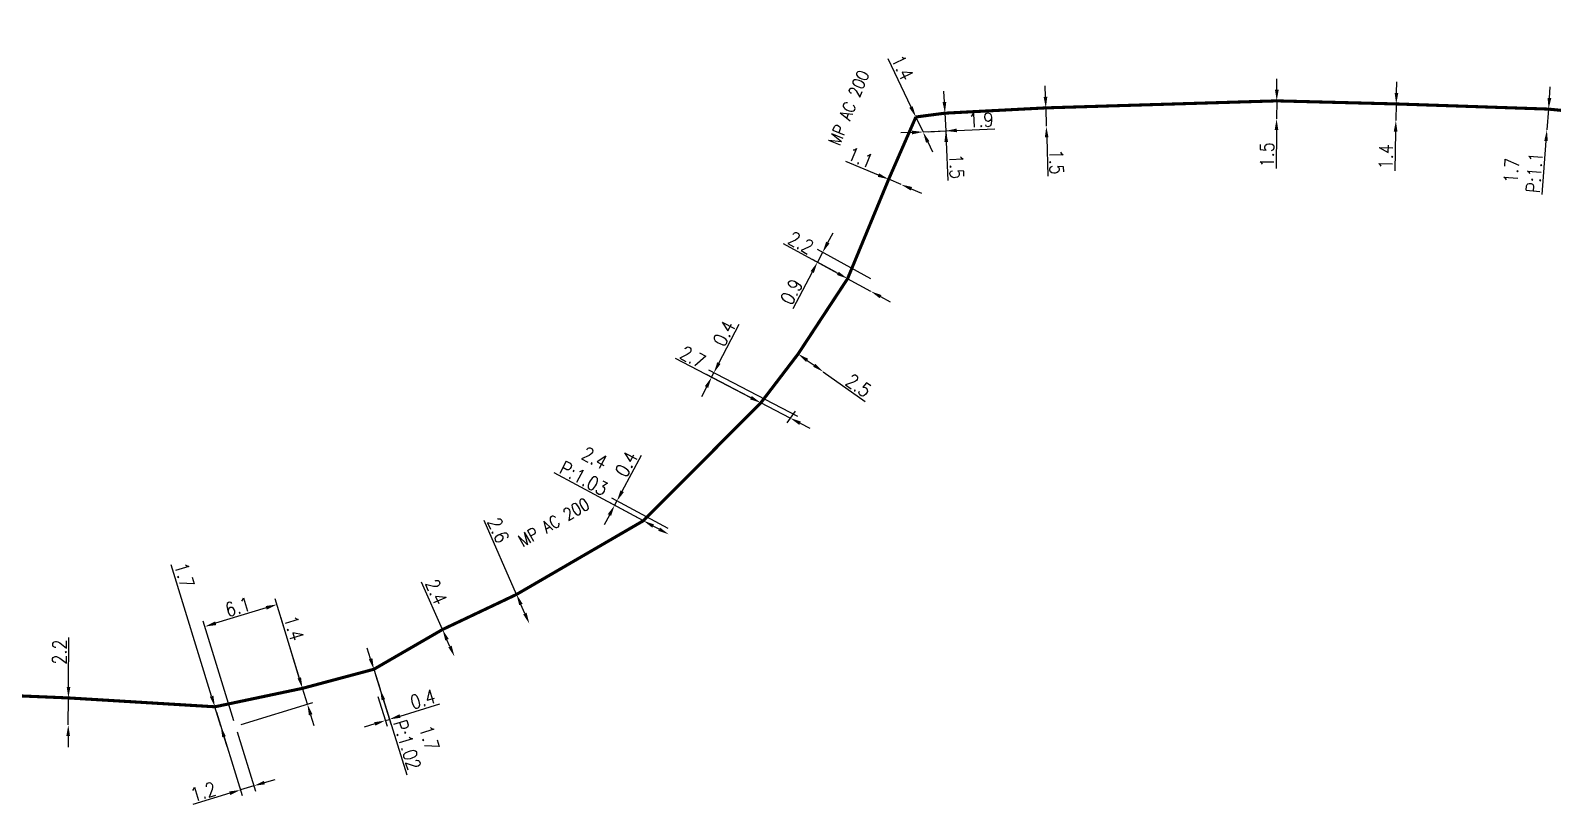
# Model space of a CAD drawing. Header units: millimetres. Extents: x 185000 to 186031, y 127990 to 129000.
# Drawn here: x 185430.1 to 185553.7, y 128720.3 to 128783.2 of the extents above; entities that cross this region are included whole.
import ezdxf
from ezdxf.enums import TextEntityAlignment as Align

# ---------------------------------------------------------------- set-up
doc = ezdxf.new("R2010")
doc.units = ezdxf.units.MM
doc.header["$PDMODE"] = 34
doc.layers.get('DEFPOINTS').update_dxf_attribs({"linetype": 'CONTINUOUS'})
doc.layers.add('G_120', color=4, linetype='CONTINUOUS')
doc.styles.get("Standard").update_dxf_attribs({"font": 'romans.shx', "width": 0.85})
doc.linetypes.add('G_typB_AP', pattern='A,5,-0.3,["o",Standard,S=1.5,R=0,X=0,Y=-0.5],-1.65', length=6.95)
doc.dimstyles.get("Standard").update_dxf_attribs({"dimtxt": 1.5, "dimasz": 1.2, "dimexe": 0.625, "dimexo": 0.625, "dimgap": 0.25, "dimtad": 1, "dimdec": 1, "dimzin": 0, "dimdsep": 46, "dimtxsty": 'Standard', "dimcen": -0.5, "dimadec": 0, "dimazin": 0, "dimtfac": 1, "dimtdec": 1, "dimtmove": 0, "dimatfit": 3, "dimfxl": 0, "dimtolj": 1, "dimtzin": 0, "dimarcsym": 0})

# ---------------------------------------------------------------- blocks, each defined once
blk = doc.blocks.new('*D282')
at = {"layer": 'DEFPOINTS', "color": 0, "linetype": 'Continuous', "transparency": 16777216}
for p in [(185512.56, 128776.95), (185512.6, 128775.45), (185512.6, 128775.45)]:
    blk.add_point(p, dxfattribs=at)
at = {"layer": 'G_120', "color": 0, "linetype": 'Continuous', "lineweight": -2, "transparency": 16777216}
for p, q in [((185512.53, 128777.85), (185512.51, 128778.75)), ((185512.56, 128776.95), (185512.6, 128775.45)), ((185512.63, 128774.55), (185512.71, 128771.41))]:
    blk.add_line(p, q, dxfattribs=at)
at = {"layer": 'G_120', "color": 0, "linetype": 'Continuous', "transparency": 16777216}
for points in [[(185512.68, 128777.85), (185512.38, 128777.84), (185512.56, 128776.95)], [(185512.78, 128774.55), (185512.48, 128774.55), (185512.6, 128775.45)]]:
    blk.add_solid(points, dxfattribs=at)
at = {"layer": 'G_120', "color": 0, "linetype": 'Continuous', "transparency": 16777216, "insert": (185513.43, 128772.55), "char_height": 1.125, "attachment_point": 5, "rotation": 271.6077}
blk.add_mtext('\\A1;1.5', dxfattribs=at)
blk = doc.blocks.new('*D283')
at = {"layer": 'DEFPOINTS', "color": 0, "linetype": 'Continuous', "transparency": 16777216}
for p in [(185553.41, 128776.85), (185553.27, 128775.16), (185553.27, 128775.16)]:
    blk.add_point(p, dxfattribs=at)
at = {"layer": 'G_120', "color": 0, "linetype": 'Continuous', "lineweight": -2, "transparency": 16777216}
for p, q in [((185553.48, 128777.75), (185553.55, 128778.65)), ((185553.41, 128776.85), (185553.27, 128775.16)), ((185553.2, 128774.26), (185552.87, 128769.9))]:
    blk.add_line(p, q, dxfattribs=at)
at = {"layer": 'G_120', "color": 0, "linetype": 'Continuous', "transparency": 16777216}
for points in [[(185553.33, 128777.76), (185553.63, 128777.74), (185553.41, 128776.85)], [(185553.06, 128774.27), (185553.35, 128774.25), (185553.27, 128775.16)]]:
    blk.add_solid(points, dxfattribs=at)
at = {"layer": 'G_120', "color": 0, "linetype": 'Continuous', "transparency": 16777216, "insert": (185551.32, 128771.77), "char_height": 1.125, "attachment_point": 5, "rotation": 85.5456}
blk.add_mtext('\\A1;1.7\\PP:1.1', dxfattribs=at)
blk = doc.blocks.new('*D332')
at = {"layer": 'DEFPOINTS', "color": 0, "linetype": 'Continuous', "transparency": 16777216}
for p in [(185504.36, 128776.52), (185502.58, 128774.99), (185502.58, 128774.99)]:
    blk.add_point(p, dxfattribs=at)
at = {"layer": 'G_120', "color": 0, "linetype": 'Continuous', "lineweight": -2, "transparency": 16777216}
for p, q in [((185504.38, 128776.06), (185504.45, 128774.61)), ((185505.33, 128775.12), (185508.42, 128775.26)), ((185501.68, 128774.95), (185500.78, 128774.91)), ((185502.58, 128774.99), (185504.43, 128775.08)), ((185502.6, 128774.52), (185502.6, 128774.52))]:
    blk.add_line(p, q, dxfattribs=at)
at = {"layer": 'G_120', "color": 0, "linetype": 'Continuous', "transparency": 16777216}
for points in [[(185505.32, 128775.27), (185505.33, 128774.97), (185504.43, 128775.08)], [(185501.67, 128775.1), (185501.69, 128774.8), (185502.58, 128774.99)]]:
    blk.add_solid(points, dxfattribs=at)
at = {"layer": 'G_120', "color": 0, "linetype": 'Continuous', "transparency": 16777216, "insert": (185507.29, 128775.96), "char_height": 1.125, "attachment_point": 5, "rotation": 2.6249}
blk.add_mtext('\\A1;1.9', dxfattribs=at)
blk = doc.blocks.new('*D333')
at = {"layer": 'DEFPOINTS', "color": 0, "linetype": 'Continuous', "transparency": 16777216}
for p in [(185504.36, 128776.52), (185502.58, 128774.99), (185504.43, 128775.08)]:
    blk.add_point(p, dxfattribs=at)
at = {"layer": 'G_120', "color": 0, "linetype": 'Continuous', "lineweight": -2, "transparency": 16777216}
for p, q in [((185504.32, 128777.42), (185504.28, 128778.32)), ((185503.89, 128776.5), (185503.89, 128776.5)), ((185504.36, 128776.52), (185504.43, 128775.08)), ((185503.05, 128775.01), (185504.89, 128775.1)), ((185504.47, 128774.18), (185504.61, 128771.04))]:
    blk.add_line(p, q, dxfattribs=at)
at = {"layer": 'G_120', "color": 0, "linetype": 'Continuous', "transparency": 16777216}
for points in [[(185504.47, 128777.43), (185504.17, 128777.42), (185504.36, 128776.52)], [(185504.62, 128774.18), (185504.32, 128774.17), (185504.43, 128775.08)]]:
    blk.add_solid(points, dxfattribs=at)
at = {"layer": 'G_120', "color": 0, "linetype": 'Continuous', "transparency": 16777216, "insert": (185505.31, 128772.19), "char_height": 1.125, "attachment_point": 5, "rotation": 272.6249}
blk.add_mtext('\\A1;1.5', dxfattribs=at)
blk = doc.blocks.new('*D334')
at = {"layer": 'DEFPOINTS', "color": 0, "linetype": 'Continuous', "transparency": 16777216}
for p in [(185502, 128776.21), (185502.58, 128774.99), (185502.58, 128774.99)]:
    blk.add_point(p, dxfattribs=at)
at = {"layer": 'G_120', "color": 0, "linetype": 'Continuous', "lineweight": -2, "transparency": 16777216}
for p, q in [((185501.61, 128777.02), (185499.74, 128780.93)), ((185502.58, 128774.99), (185502, 128776.21)), ((185502.97, 128774.18), (185503.35, 128773.37))]:
    blk.add_line(p, q, dxfattribs=at)
at = {"layer": 'G_120', "color": 0, "linetype": 'Continuous', "transparency": 16777216}
for points in [[(185501.74, 128777.08), (185501.47, 128776.95), (185502, 128776.21)], [(185503.1, 128774.24), (185502.83, 128774.11), (185502.58, 128774.99)]]:
    blk.add_solid(points, dxfattribs=at)
at = {"layer": 'G_120', "color": 0, "linetype": 'Continuous', "transparency": 16777216, "insert": (185500.91, 128780.22), "char_height": 1.125, "attachment_point": 5, "rotation": 295.5584}
blk.add_mtext('\\A1;1.4', dxfattribs=at)
blk = doc.blocks.new('*D335')
at = {"layer": 'DEFPOINTS', "color": 0, "linetype": 'Continuous', "transparency": 16777216}
for p in [(185499.79, 128771.15), (185500.8, 128770.72), (185500.8, 128770.72)]:
    blk.add_point(p, dxfattribs=at)
at = {"layer": 'G_120', "color": 0, "linetype": 'Continuous', "lineweight": -2, "transparency": 16777216}
for p, q in [((185498.95, 128771.49), (185496.31, 128772.59)), ((185500.8, 128770.72), (185499.79, 128771.15)), ((185501.63, 128770.38), (185502.46, 128770.03))]:
    blk.add_line(p, q, dxfattribs=at)
at = {"layer": 'G_120', "color": 0, "linetype": 'Continuous', "transparency": 16777216}
for points in [[(185499.01, 128771.63), (185498.9, 128771.35), (185499.79, 128771.15)], [(185501.69, 128770.52), (185501.57, 128770.24), (185500.8, 128770.72)]]:
    blk.add_solid(points, dxfattribs=at)
at = {"layer": 'G_120', "color": 0, "linetype": 'Continuous', "transparency": 16777216, "insert": (185497.5, 128772.91), "char_height": 1.125, "attachment_point": 5, "rotation": 337.3997}
blk.add_mtext('\\A1;1.1', dxfattribs=at)
blk = doc.blocks.new('*D345')
at = {"layer": 'DEFPOINTS', "color": 0, "linetype": 'Continuous', "ltscale": 0.05, "transparency": 16777216}
for p in [(185531.32, 128777.52), (185531.31, 128776.05), (185531.31, 128776.05)]:
    blk.add_point(p, dxfattribs=at)
at = {"layer": 'G_120', "color": 0, "linetype": 'Continuous', "lineweight": -2, "ltscale": 0.05, "transparency": 16777216}
for p, q in [((185531.33, 128778.42), (185531.33, 128779.32)), ((185531.32, 128777.52), (185531.31, 128776.05)), ((185531.3, 128775.15), (185531.27, 128772.01))]:
    blk.add_line(p, q, dxfattribs=at)
at = {"layer": 'G_120', "color": 0, "linetype": 'Continuous', "ltscale": 0.05, "transparency": 16777216}
for points in [[(185531.18, 128778.42), (185531.48, 128778.42), (185531.32, 128777.52)], [(185531.15, 128775.15), (185531.45, 128775.15), (185531.31, 128776.05)]]:
    blk.add_solid(points, dxfattribs=at)
at = {"layer": 'G_120', "color": 0, "linetype": 'Continuous', "ltscale": 0.05, "transparency": 16777216, "insert": (185530.53, 128773.14), "char_height": 1.125, "attachment_point": 5, "rotation": 89.5273}
blk.add_mtext('\\A1;1.5', dxfattribs=at)
blk = doc.blocks.new('*D346')
at = {"layer": 'DEFPOINTS', "color": 0, "linetype": 'Continuous', "ltscale": 0.05, "transparency": 16777216}
for p in [(185541.03, 128777.27), (185541, 128775.92), (185541, 128775.92)]:
    blk.add_point(p, dxfattribs=at)
at = {"layer": 'G_120', "color": 0, "linetype": 'Continuous', "lineweight": -2, "ltscale": 0.05, "transparency": 16777216}
for p, q in [((185541.05, 128778.17), (185541.07, 128779.06)), ((185541.03, 128777.27), (185541, 128775.92)), ((185540.98, 128775.02), (185540.91, 128771.83))]:
    blk.add_line(p, q, dxfattribs=at)
at = {"layer": 'G_120', "color": 0, "linetype": 'Continuous', "ltscale": 0.05, "transparency": 16777216}
for points in [[(185540.9, 128778.17), (185541.2, 128778.16), (185541.03, 128777.27)], [(185540.83, 128775.02), (185541.13, 128775.01), (185541, 128775.92)]]:
    blk.add_solid(points, dxfattribs=at)
at = {"layer": 'G_120', "color": 0, "linetype": 'Continuous', "ltscale": 0.05, "transparency": 16777216, "insert": (185540.18, 128772.99), "char_height": 1.125, "attachment_point": 5, "rotation": 88.6664}
blk.add_mtext('\\A1;1.4 ', dxfattribs=at)
blk = doc.blocks.new('*D408')
at = {"layer": 'DEFPOINTS', "color": 0, "linetype": 'Continuous', "transparency": 16777216}
for p in [(185494.42, 128765.2), (185495.95, 128763.34), (185498.76, 128762.84)]:
    blk.add_point(p, dxfattribs=at)
at = {"layer": 'G_120', "color": 0, "linetype": 'Continuous', "lineweight": -2, "transparency": 16777216}
for p, q in [((185494.85, 128766), (185495.27, 128766.79)), ((185498.35, 128763.06), (185494.01, 128765.43)), ((185495.54, 128763.57), (185493.59, 128764.63)), ((185494.42, 128765.2), (185494, 128764.41)), ((185493.58, 128763.61), (185492, 128760.63))]:
    blk.add_line(p, q, dxfattribs=at)
at = {"layer": 'G_120', "color": 0, "linetype": 'Continuous', "transparency": 16777216}
for points in [[(185494.71, 128766.07), (185494.98, 128765.93), (185494.42, 128765.2)], [(185493.45, 128763.68), (185493.71, 128763.54), (185494, 128764.41)]]:
    blk.add_solid(points, dxfattribs=at)
at = {"layer": 'G_120', "color": 0, "linetype": 'Continuous', "transparency": 16777216, "insert": (185491.89, 128762.01), "char_height": 1.125, "attachment_point": 5, "rotation": 62.0898}
blk.add_mtext('\\A1;0.9', dxfattribs=at)
blk = doc.blocks.new('*D13')
at = {"layer": 'DEFPOINTS', "color": 0, "linetype": 'Continuous', "transparency": 16777216}
for p in [(185492.43, 128756.95), (185494.47, 128755.51), (185494.47, 128755.51)]:
    blk.add_point(p, dxfattribs=at)
at = {"layer": 'G_120', "color": 0, "linetype": 'Continuous', "lineweight": -2, "transparency": 16777216}
for p, q in [((185493.16, 128756.43), (185493.73, 128756.03)), ((185494.47, 128755.51), (185497.88, 128753.09))]:
    blk.add_line(p, q, dxfattribs=at)
at = {"layer": 'G_120', "color": 0, "linetype": 'Continuous', "transparency": 16777216}
for points in [[(185493.25, 128756.56), (185493.08, 128756.31), (185492.43, 128756.95)], [(185493.82, 128756.15), (185493.65, 128755.91), (185494.47, 128755.51)]]:
    blk.add_solid(points, dxfattribs=at)
at = {"layer": 'G_120', "color": 0, "linetype": 'Continuous', "transparency": 16777216, "insert": (185497.34, 128754.39), "char_height": 1.125, "attachment_point": 5, "rotation": 324.6366}
blk.add_mtext('\\A1;2.5', dxfattribs=at)
blk = doc.blocks.new('*D14')
at = {"layer": 'DEFPOINTS', "color": 0, "linetype": 'Continuous', "transparency": 16777216}
for p in [(185485.58, 128755.41), (185489.4, 128752.98), (185492.83, 128751.65)]:
    blk.add_point(p, dxfattribs=at)
at = {"layer": 'G_120', "color": 0, "linetype": 'Continuous', "lineweight": -2, "transparency": 16777216}
for p, q in [((185486, 128756.21), (185487.63, 128759.36)), ((185492.42, 128751.87), (185485.17, 128755.63)), ((185485.4, 128755.06), (185485.58, 128755.41)), ((185484.98, 128754.26), (185484.57, 128753.46)), ((185488.98, 128753.2), (185484.98, 128755.27))]:
    blk.add_line(p, q, dxfattribs=at)
at = {"layer": 'G_120', "color": 0, "linetype": 'Continuous', "transparency": 16777216}
for points in [[(185485.86, 128756.28), (185486.13, 128756.14), (185485.58, 128755.41)], [(185484.85, 128754.33), (185485.12, 128754.19), (185485.4, 128755.06)]]:
    blk.add_solid(points, dxfattribs=at)
at = {"layer": 'G_120', "color": 0, "linetype": 'Continuous', "transparency": 16777216, "insert": (185486.41, 128758.63), "char_height": 1.125, "attachment_point": 5, "rotation": 62.5774}
blk.add_mtext('\\A1;0.4', dxfattribs=at)
blk = doc.blocks.new('*D15')
at = {"layer": 'DEFPOINTS', "color": 0, "linetype": 'Continuous', "transparency": 16777216}
for p in [(185489.4, 128752.98), (185491.79, 128751.74), (185492.47, 128752.7)]:
    blk.add_point(p, dxfattribs=at)
at = {"layer": 'G_120', "color": 0, "linetype": 'Continuous', "lineweight": -2, "transparency": 16777216}
for p, q in [((185488.6, 128753.4), (185482.47, 128756.58)), ((185491.79, 128751.74), (185489.4, 128752.98)), ((185492.2, 128752.31), (185491.52, 128751.35)), ((185492.59, 128751.32), (185493.39, 128750.91))]:
    blk.add_line(p, q, dxfattribs=at)
at = {"layer": 'G_120', "color": 0, "linetype": 'Continuous', "transparency": 16777216}
for points in [[(185488.67, 128753.53), (185488.53, 128753.26), (185489.4, 128752.98)], [(185492.66, 128751.46), (185492.52, 128751.19), (185491.79, 128751.74)]]:
    blk.add_solid(points, dxfattribs=at)
at = {"layer": 'G_120', "color": 0, "linetype": 'Continuous', "transparency": 16777216, "insert": (185483.87, 128756.7), "char_height": 1.125, "attachment_point": 5, "rotation": 332.5774}
blk.add_mtext('\\A1;2.7', dxfattribs=at)
blk = doc.blocks.new('*D16')
at = {"layer": 'DEFPOINTS', "color": 0, "linetype": 'Continuous', "transparency": 16777216}
for p in [(185477.71, 128745), (185479.86, 128743.4), (185482.3, 128742.55)]:
    blk.add_point(p, dxfattribs=at)
at = {"layer": 'G_120', "color": 0, "linetype": 'Continuous', "lineweight": -2, "transparency": 16777216}
for p, q in [((185478.14, 128745.8), (185479.71, 128748.73)), ((185479.45, 128743.62), (185477.11, 128744.87)), ((185481.88, 128742.77), (185477.3, 128745.22)), ((185477.52, 128744.65), (185477.71, 128745)), ((185477.1, 128743.86), (185476.67, 128743.06))]:
    blk.add_line(p, q, dxfattribs=at)
at = {"layer": 'G_120', "color": 0, "linetype": 'Continuous', "transparency": 16777216}
for points in [[(185478, 128745.87), (185478.27, 128745.72), (185477.71, 128745)], [(185476.96, 128743.93), (185477.23, 128743.79), (185477.52, 128744.65)]]:
    blk.add_solid(points, dxfattribs=at)
at = {"layer": 'G_120', "color": 0, "linetype": 'Continuous', "transparency": 16777216, "insert": (185478.47, 128748.01), "char_height": 1.125, "attachment_point": 5, "rotation": 61.8283}
blk.add_mtext('\\A1;0.4', dxfattribs=at)
blk = doc.blocks.new('*D17')
at = {"layer": 'DEFPOINTS', "color": 0, "linetype": 'Continuous', "transparency": 16777216}
for p in [(185479.86, 128743.4), (185481.93, 128742.29), (185481.93, 128742.29)]:
    blk.add_point(p, dxfattribs=at)
at = {"layer": 'G_120', "color": 0, "linetype": 'Continuous', "lineweight": -2, "transparency": 16777216}
for p, q in [((185479.86, 128743.4), (185472.61, 128747.28)), ((185481.14, 128742.71), (185480.65, 128742.97))]:
    blk.add_line(p, q, dxfattribs=at)
at = {"layer": 'G_120', "color": 0, "linetype": 'Continuous', "transparency": 16777216}
for points in [[(185480.72, 128743.1), (185480.58, 128742.84), (185479.86, 128743.4)], [(185481.21, 128742.84), (185481.07, 128742.58), (185481.93, 128742.29)]]:
    blk.add_solid(points, dxfattribs=at)
at = {"layer": 'G_120', "color": 0, "linetype": 'Continuous', "transparency": 16777216, "insert": (185475.45, 128747.67), "char_height": 1.125, "attachment_point": 5, "rotation": 331.8283}
blk.add_mtext('\\A1;2.4\\PP:1.03', dxfattribs=at)
blk = doc.blocks.new('*D18')
at = {"layer": 'DEFPOINTS', "color": 0, "linetype": 'Continuous', "transparency": 16777216}
for p in [(185469.55, 128737.41), (185470.59, 128735.03), (185470.59, 128735.03)]:
    blk.add_point(p, dxfattribs=at)
at = {"layer": 'G_120', "color": 0, "linetype": 'Continuous', "lineweight": -2, "transparency": 16777216}
for p, q in [((185469.55, 128737.41), (185466.91, 128743.42)), ((185470.23, 128735.86), (185469.91, 128736.59))]:
    blk.add_line(p, q, dxfattribs=at)
at = {"layer": 'G_120', "color": 0, "linetype": 'Continuous', "transparency": 16777216}
for points in [[(185470.05, 128736.65), (185469.77, 128736.53), (185469.55, 128737.41)], [(185470.37, 128735.92), (185470.09, 128735.8), (185470.59, 128735.03)]]:
    blk.add_solid(points, dxfattribs=at)
at = {"layer": 'G_120', "color": 0, "linetype": 'Continuous', "transparency": 16777216, "insert": (185468.07, 128742.63), "char_height": 1.125, "attachment_point": 5, "rotation": 293.7137}
blk.add_mtext('\\A1;2.6', dxfattribs=at)
blk = doc.blocks.new('*D19')
at = {"layer": 'DEFPOINTS', "color": 0, "linetype": 'Continuous', "transparency": 16777216}
for p in [(185463.54, 128734.56), (185464.51, 128732.36), (185464.51, 128732.36)]:
    blk.add_point(p, dxfattribs=at)
at = {"layer": 'G_120', "color": 0, "linetype": 'Continuous', "lineweight": -2, "transparency": 16777216}
for p, q in [((185463.54, 128734.56), (185461.84, 128738.42)), ((185464.14, 128733.18), (185463.9, 128733.73))]:
    blk.add_line(p, q, dxfattribs=at)
at = {"layer": 'G_120', "color": 0, "linetype": 'Continuous', "transparency": 16777216}
for points in [[(185464.04, 128733.79), (185463.76, 128733.67), (185463.54, 128734.56)], [(185464.28, 128733.24), (185464.01, 128733.12), (185464.51, 128732.36)]]:
    blk.add_solid(points, dxfattribs=at)
at = {"layer": 'G_120', "color": 0, "linetype": 'Continuous', "transparency": 16777216, "insert": (185463.02, 128737.62), "char_height": 1.125, "attachment_point": 5, "rotation": 293.7137}
blk.add_mtext('\\A1;2.4', dxfattribs=at)
blk = doc.blocks.new('*D20')
at = {"layer": 'DEFPOINTS', "color": 0, "linetype": 'Continuous', "transparency": 16777216}
for p in [(185457.96, 128731.33), (185458.14, 128729.57), (185458.89, 128727.16)]:
    blk.add_point(p, dxfattribs=at)
at = {"layer": 'G_120', "color": 0, "linetype": 'Continuous', "lineweight": -2, "transparency": 16777216}
for p, q in [((185458.1, 128730.88), (185459.37, 128726.81)), ((185458.28, 128729.12), (185459.03, 128726.71)), ((185460.09, 128727.53), (185463.31, 128728.53)), ((185458.89, 128727.16), (185459.23, 128727.26)), ((185458.03, 128726.89), (185457.18, 128726.62))]:
    blk.add_line(p, q, dxfattribs=at)
at = {"layer": 'G_120', "color": 0, "linetype": 'Continuous', "transparency": 16777216}
for points in [[(185457.99, 128727.03), (185458.08, 128726.75), (185458.89, 128727.16)], [(185460.04, 128727.67), (185460.13, 128727.39), (185459.23, 128727.26)]]:
    blk.add_solid(points, dxfattribs=at)
at = {"layer": 'G_120', "color": 0, "linetype": 'Continuous', "transparency": 16777216, "insert": (185461.93, 128728.89), "char_height": 1.125, "attachment_point": 5, "rotation": 17.3125}
blk.add_mtext('\\A1;0.4', dxfattribs=at)
blk = doc.blocks.new('*D21')
at = {"layer": 'DEFPOINTS', "color": 0, "linetype": 'Continuous', "transparency": 16777216}
for p in [(185457.96, 128731.33), (185458.47, 128729.71), (185458.47, 128729.71)]:
    blk.add_point(p, dxfattribs=at)
at = {"layer": 'G_120', "color": 0, "linetype": 'Continuous', "lineweight": -2, "transparency": 16777216}
for p, q in [((185457.69, 128732.19), (185457.42, 128733.05)), ((185457.96, 128731.33), (185458.47, 128729.71)), ((185458.73, 128728.85), (185460.64, 128722.74))]:
    blk.add_line(p, q, dxfattribs=at)
at = {"layer": 'G_120', "color": 0, "linetype": 'Continuous', "transparency": 16777216}
for points in [[(185457.84, 128732.23), (185457.55, 128732.14), (185457.96, 128731.33)], [(185458.88, 128728.89), (185458.59, 128728.8), (185458.47, 128729.71)]]:
    blk.add_solid(points, dxfattribs=at)
at = {"layer": 'G_120', "color": 0, "linetype": 'Continuous', "transparency": 16777216, "insert": (185461.56, 128725.46), "char_height": 1.125, "attachment_point": 5, "rotation": 287.3125}
blk.add_mtext('\\A1;1.7\\PP:1.02', dxfattribs=at)
blk = doc.blocks.new('*D22')
at = {"layer": 'DEFPOINTS', "color": 0, "linetype": 'Continuous', "transparency": 16777216}
for p in [(185444.24, 128734.8), (185452.16, 128729.78), (185446.73, 128726.7)]:
    blk.add_point(p, dxfattribs=at)
at = {"layer": 'G_120', "color": 0, "linetype": 'Continuous', "lineweight": -2, "transparency": 16777216}
for p, q in [((185452.03, 128730.22), (185449.94, 128737.04)), ((185449.21, 128736.33), (185445.1, 128735.07)), ((185446.59, 128727.15), (185444.1, 128735.25))]:
    blk.add_line(p, q, dxfattribs=at)
at = {"layer": 'G_120', "color": 0, "linetype": 'Continuous', "transparency": 16777216}
for points in [[(185449.17, 128736.47), (185449.26, 128736.18), (185450.07, 128736.59)], [(185445.06, 128735.21), (185445.15, 128734.92), (185444.24, 128734.8)]]:
    blk.add_solid(points, dxfattribs=at)
at = {"layer": 'G_120', "color": 0, "linetype": 'Continuous', "transparency": 16777216, "insert": (185446.9, 128736.4), "char_height": 1.125, "attachment_point": 5, "rotation": 17.0369}
blk.add_mtext('\\A1;6.1', dxfattribs=at)
blk = doc.blocks.new('*D23')
at = {"layer": 'DEFPOINTS', "color": 0, "linetype": 'Continuous', "transparency": 16777216}
for p in [(185452.16, 128729.78), (185452.56, 128728.48), (185446.73, 128726.7)]:
    blk.add_point(p, dxfattribs=at)
at = {"layer": 'G_120', "color": 0, "linetype": 'Continuous', "lineweight": -2, "transparency": 16777216}
for p, q in [((185451.9, 128730.64), (185450.39, 128735.55)), ((185452.56, 128728.48), (185452.16, 128729.78)), ((185447.17, 128726.83), (185453.01, 128728.62)), ((185452.82, 128727.62), (185453.09, 128726.76))]:
    blk.add_line(p, q, dxfattribs=at)
at = {"layer": 'G_120', "color": 0, "linetype": 'Continuous', "transparency": 16777216}
for points in [[(185452.04, 128730.68), (185451.76, 128730.59), (185452.16, 128729.78)], [(185452.97, 128727.67), (185452.68, 128727.58), (185452.56, 128728.48)]]:
    blk.add_solid(points, dxfattribs=at)
at = {"layer": 'G_120', "color": 0, "linetype": 'Continuous', "transparency": 16777216, "insert": (185451.45, 128734.67), "char_height": 1.125, "attachment_point": 5, "rotation": 287.0369}
blk.add_mtext('\\A1;1.4', dxfattribs=at)
blk = doc.blocks.new('*D24')
at = {"layer": 'DEFPOINTS', "color": 0, "linetype": 'Continuous', "transparency": 16777216}
for p in [(185445.04, 128728.28), (185446.73, 128726.7), (185448.21, 128721.86)]:
    blk.add_point(p, dxfattribs=at)
at = {"layer": 'G_120', "color": 0, "linetype": 'Continuous', "lineweight": -2, "transparency": 16777216}
for p, q in [((185445.17, 128727.84), (185447.25, 128721.07)), ((185446.86, 128726.25), (185448.35, 128721.41)), ((185449.07, 128722.12), (185449.93, 128722.38)), ((185446.25, 128721.25), (185443.25, 128720.33)), ((185448.21, 128721.86), (185447.11, 128721.52))]:
    blk.add_line(p, q, dxfattribs=at)
at = {"layer": 'G_120', "color": 0, "linetype": 'Continuous', "transparency": 16777216}
for points in [[(185449.03, 128722.26), (185449.11, 128721.98), (185448.21, 128721.86)], [(185446.21, 128721.4), (185446.29, 128721.11), (185447.11, 128721.52)]]:
    blk.add_solid(points, dxfattribs=at)
at = {"layer": 'G_120', "color": 0, "linetype": 'Continuous', "transparency": 16777216, "insert": (185444.1, 128721.38), "char_height": 1.125, "attachment_point": 5, "rotation": 17.0369}
blk.add_mtext('\\A1;1.2', dxfattribs=at)
blk = doc.blocks.new('*D25')
at = {"layer": 'DEFPOINTS', "color": 0, "linetype": 'Continuous', "transparency": 16777216}
for p in [(185445.04, 128728.28), (185445.52, 128726.71), (185445.52, 128726.71)]:
    blk.add_point(p, dxfattribs=at)
at = {"layer": 'G_120', "color": 0, "linetype": 'Continuous', "lineweight": -2, "transparency": 16777216}
for p, q in [((185444.77, 128729.14), (185441.5, 128739.82)), ((185445.52, 128726.71), (185445.04, 128728.28)), ((185445.78, 128725.85), (185446.05, 128724.99))]:
    blk.add_line(p, q, dxfattribs=at)
at = {"layer": 'G_120', "color": 0, "linetype": 'Continuous', "transparency": 16777216}
for points in [[(185444.92, 128729.19), (185444.63, 128729.1), (185445.04, 128728.28)], [(185445.93, 128725.89), (185445.64, 128725.8), (185445.52, 128726.71)]]:
    blk.add_solid(points, dxfattribs=at)
at = {"layer": 'G_120', "color": 0, "linetype": 'Continuous', "transparency": 16777216, "insert": (185442.55, 128738.97), "char_height": 1.125, "attachment_point": 5, "rotation": 287.0369}
blk.add_mtext('\\A1;1.7', dxfattribs=at)
blk = doc.blocks.new('*D26')
at = {"layer": 'DEFPOINTS', "color": 0, "linetype": 'Continuous', "transparency": 16777216}
for p in [(185433.14, 128729), (185433.13, 128726.8), (185433.13, 128726.8)]:
    blk.add_point(p, dxfattribs=at)
at = {"layer": 'G_120', "color": 0, "linetype": 'Continuous', "lineweight": -2, "transparency": 16777216}
for p, q in [((185433.15, 128729.9), (185433.18, 128733.91)), ((185433.13, 128726.8), (185433.14, 128729)), ((185433.12, 128725.9), (185433.11, 128725))]:
    blk.add_line(p, q, dxfattribs=at)
at = {"layer": 'G_120', "color": 0, "linetype": 'Continuous', "transparency": 16777216}
for points in [[(185433, 128729.9), (185433.3, 128729.9), (185433.14, 128729)], [(185432.97, 128725.9), (185433.27, 128725.9), (185433.13, 128726.8)]]:
    blk.add_solid(points, dxfattribs=at)
at = {"layer": 'G_120', "color": 0, "linetype": 'Continuous', "transparency": 16777216, "insert": (185432.42, 128732.73), "char_height": 1.125, "attachment_point": 5, "rotation": 89.5691}
blk.add_mtext('\\A1;2.2', dxfattribs=at)
blk = doc.blocks.new('*D607')
at = {"layer": 'DEFPOINTS', "color": 0, "linetype": 'Continuous', "transparency": 16777216}
for p in [(185496.45, 128763.07), (185498.34, 128762.04), (185498.34, 128762.04)]:
    blk.add_point(p, dxfattribs=at)
at = {"layer": 'G_120', "color": 0, "linetype": 'Continuous', "lineweight": -2, "transparency": 16777216}
for p, q in [((185495.66, 128763.5), (185491.24, 128765.91)), ((185498.34, 128762.04), (185496.45, 128763.07)), ((185499.13, 128761.61), (185499.92, 128761.18))]:
    blk.add_line(p, q, dxfattribs=at)
at = {"layer": 'G_120', "color": 0, "linetype": 'Continuous', "transparency": 16777216}
for points in [[(185495.73, 128763.63), (185495.59, 128763.37), (185496.45, 128763.07)], [(185499.2, 128761.74), (185499.06, 128761.48), (185498.34, 128762.04)]]:
    blk.add_solid(points, dxfattribs=at)
at = {"layer": 'G_120', "color": 0, "linetype": 'Continuous', "transparency": 16777216, "insert": (185492.65, 128766), "char_height": 1.125, "attachment_point": 5, "rotation": 331.3776}
blk.add_mtext('\\A1;2.2', dxfattribs=at)

msp = doc.modelspace()

# ---------------------------------------------------------------- linework, layer by layer
at = {"layer": 'G_120', "linetype": 'G_typB_AP', "const_width": 0.25}
for points in [[(185502, 128776.21), (185504.36, 128776.52), (185512.56, 128776.95), (185531.32, 128777.52), (185541.03, 128777.27), (185553.41, 128776.85), (185564.8, 128775.7), (185576.68, 128774.53), (185586.85, 128772.93), (185594.93, 128771.59), (185598.78, 128770.95), (185610.75, 128768.42), (185614.5, 128767.67), (185623.78, 128765.82), (185626.99, 128783.11), (185626.99, 128783.11), (185627.26, 128783.08)], [(185502, 128776.21), (185502, 128776.21), (185499.79, 128771.15), (185496.45, 128763.07), (185492.43, 128756.95), (185492.43, 128756.95), (185489.4, 128752.98), (185479.86, 128743.4), (185469.55, 128737.41), (185469.55, 128737.41), (185463.54, 128734.56), (185463.54, 128734.56), (185457.96, 128731.33), (185452.16, 128729.78), (185445.04, 128728.28), (185433.14, 128729), (185433.14, 128729), (185425.73, 128729.31)]]:
    msp.add_lwpolyline(points, dxfattribs=at)

# ---------------------------------------------------------------- texts
at = {"layer": 'G_120', "linetype": 'Continuous', "width": 0.85}
for s, rotation, p in [('MP AC 200', 67.3997, (185496.55, 128776.96)), ('MP AC 200 ', 30.1189, (185472.83, 128743.42))]:
    msp.add_text(s, height=1, rotation=rotation, dxfattribs=at).set_placement(p, align=Align.MIDDLE)

# ---------------------------------------------------------------- dimensions: what is measured, and where the dimension line sits
at = {"layer": 'G_120', "linetype": 'Continuous'}
for base, p1, p2, angle, override, picture, middle in [((185502.57757, 128774.9897), (185501.99513, 128776.20759), (185502.57757, 128774.9897), 115.55844, {"dimscale": 0.75}, '*D334', (185500.23166, 128779.89511)), ((185504.4259, 128775.0751), (185504.3596, 128776.5239), (185502.5778, 128774.9904), 92.6249, {"dimscale": 0.75}, '*D333', (185504.5596, 128772.1572)), ((185512.6, 128775.45), (185512.56, 128776.95), (185512.6, 128775.45), 91.6077, {"dimscale": 0.75}, '*D282', (185512.68, 128772.53)), ((185502.5778, 128774.9903), (185504.3596, 128776.5239), (185502.5778, 128774.9904), 2.6249, {"dimscale": 0.75}, '*D332', (185507.3212, 128775.2078)), ((185500.8, 128770.72), (185499.79, 128771.15), (185500.8, 128770.72), 157.3997, {"dimscale": 0.75}, '*D335', (185497.22, 128772.22)), ((185494.42, 128765.2), (185495.95, 128763.34), (185498.76, 128762.84), 242.0898, {"dimscale": 0.75, "dimatfit": 0}, '*D408', (185492.55, 128761.66)), ((185498.34, 128762.04), (185496.45, 128763.07), (185498.34, 128762.04), 151.3776, {"dimscale": 0.75}, '*D607', (185492.29, 128765.34)), ((185485.58, 128755.41), (185489.4, 128752.98), (185492.83, 128751.65), 242.5774, {"dimscale": 0.75, "dimatfit": 0}, '*D14', (185487.08, 128758.29)), ((185494.47, 128755.51), (185492.43, 128756.95), (185494.47, 128755.51), 144.6366, {"dimscale": 0.75}, '*D13', (185496.91, 128753.78)), ((185477.71, 128745), (185479.86, 128743.4), (185482.3, 128742.55), 241.8283, {"dimscale": 0.75, "dimatfit": 0}, '*D16', (185479.13, 128747.66)), ((185470.59, 128735.03), (185469.55, 128737.41), (185470.59, 128735.03), 113.7137, {"dimscale": 0.75}, '*D18', (185467.39, 128742.33)), ((185445.52, 128726.71), (185445.04, 128728.28), (185445.52, 128726.71), 107.0369, {"dimscale": 0.75, "dimatfit": 0}, '*D25', (185441.83, 128738.75)), ((185464.51, 128732.36), (185463.54, 128734.56), (185464.51, 128732.36), 113.7137, {"dimscale": 0.75}, '*D19', (185462.33, 128737.31)), ((185444.24, 128734.8), (185452.16, 128729.78), (185446.73, 128726.7), 17.0369, {"dimscale": 0.75, "dimatfit": 0}, '*D22', (185447.12, 128735.69)), ((185433.13, 128726.8), (185433.14, 128729), (185433.13, 128726.8), 89.5691, {"dimscale": 0.75, "dimatfit": 0}, '*D26', (185433.17, 128732.73)), ((185458.8940901, 128727.156548), (185457.959866, 128731.3298238), (185458.1433, 128729.5652), 17.3125433, {"dimscale": 0.75, "dimatfit": 0}, '*D20', (185462.1486057, 128728.1709984)), ((185448.2095, 128721.8556), (185445.0367, 128728.2843), (185446.7257, 128726.6976), 197.0369, {"dimscale": 0.75, "dimatfit": 0}, '*D24', (185444.3171, 128720.6629))]:
    dim = msp.add_linear_dim(base=base, p1=p1, p2=p2, angle=angle, dimstyle='Standard', override=override, dxfattribs=at)
    dim.commit()
    dim.dimension.update_dxf_attribs({"geometry": picture, "text_midpoint": middle, "dimtype": 160})
at = {"layer": 'G_120', "linetype": 'Continuous', "ltscale": 0.05}
dim = msp.add_linear_dim(base=(185531.31, 128776.05), p1=(185531.32, 128777.52), p2=(185531.31, 128776.05), angle=89.5273, dimstyle='Standard', override={"dimscale": 0.75}, dxfattribs=at)
dim.commit()
dim.dimension.update_dxf_attribs({"geometry": '*D345', "text_midpoint": (185531.28, 128773.13), "dimtype": 160})
dim = msp.add_linear_dim(base=(185541, 128775.92), p1=(185541.03, 128777.27), p2=(185541, 128775.92), angle=88.6664, text='<> ', dimstyle='Standard', override={"dimscale": 0.75}, dxfattribs=at)
dim.commit()
dim.dimension.update_dxf_attribs({"geometry": '*D346', "text_midpoint": (185540.93, 128772.97), "dimtype": 160})
at = {"layer": 'G_120', "linetype": 'Continuous'}
for base, p1, p2, angle, text, override, picture, middle in [((185553.27, 128775.16), (185553.41, 128776.85), (185553.27, 128775.16), 85.5456, '<>\\PP:1.1', {"dimscale": 0.75}, '*D283', (185553, 128771.63)), ((185491.79, 128751.74), (185489.4, 128752.98), (185492.47, 128752.7), 152.5774, '2.7', {"dimscale": 0.75, "dimatfit": 0}, '*D15', (185483.52, 128756.03)), ((185481.93, 128742.29), (185479.86, 128743.4), (185481.93, 128742.29), 151.8283, '<>\\PP:1.03', {"dimscale": 0.75}, '*D17', (185474.66, 128746.18)), ((185452.56, 128728.48), (185452.16, 128729.78), (185446.73, 128726.7), 107.0369, '1.4', {"dimscale": 0.75, "dimatfit": 0}, '*D23', (185450.73, 128734.46)), ((185458.47, 128729.71), (185457.96, 128731.33), (185458.47, 128729.71), 107.3125, '<>\\PP:1.02', {"dimscale": 0.75, "dimatfit": 0}, '*D21', (185459.95, 128724.96))]:
    dim = msp.add_linear_dim(base=base, p1=p1, p2=p2, angle=angle, text=text, dimstyle='Standard', override=override, dxfattribs=at)
    dim.commit()
    dim.dimension.update_dxf_attribs({"geometry": picture, "text_midpoint": middle, "dimtype": 160})

doc.saveas('drawing.dxf')
